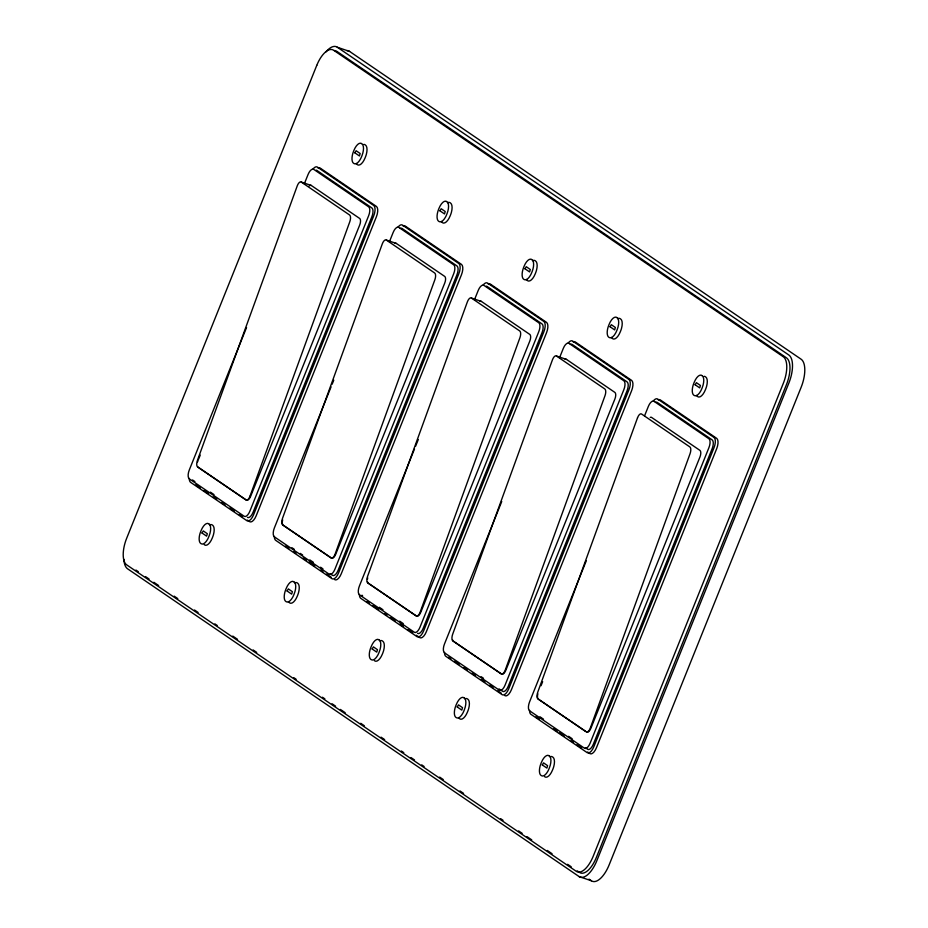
<?xml version="1.0" encoding="UTF-8"?>
<svg xmlns="http://www.w3.org/2000/svg" width="928" height="928" viewBox="0 0 928 928"><rect width="100%" height="100%" fill="white"/><g stroke="black" fill="none" stroke-linecap="round" stroke-linejoin="round"><path stroke-width="1.39" d="M250.026 496.12L349.798 221.722A5.661 2.459 -73.5 0 0 349.612 215.006L301.264 182.05A5.661 2.459 -73.5 0 0 297.238 185.89L197.455 460.288A5.661 2.459 -73.5 0 0 197.652 467.004L246.001 499.96A5.661 2.459 -73.5 0 0 250.026 496.12M246.535 327.572L189.289 469.986A7.54 3.306 -71.1 0 0 189.312 478.86L244.226 516.281A7.54 3.306 -71.1 0 0 249.841 511.247L368.66 215.679A7.54 3.306 -71.1 0 0 368.636 206.805L313.722 169.372A7.54 3.306 -71.1 0 0 308.108 174.406L304.326 183.814M198.604 459.151L200.228 455.126M331.064 386.895L274.363 527.962A7.54 3.306 -71.1 0 0 274.375 536.836L329.289 574.27A7.54 3.306 -71.1 0 0 334.904 569.235L453.722 273.667A7.54 3.306 -71.1 0 0 453.699 264.793L398.796 227.36A7.54 3.306 -71.1 0 0 393.182 232.394L389.4 241.802M332.154 384.215L333.767 380.178M414.514 448.908L359.426 585.951A7.54 3.306 -71.1 0 0 359.449 594.825L414.364 632.258A7.54 3.306 -71.1 0 0 419.978 627.224L538.797 331.644A7.54 3.306 -71.1 0 0 538.774 322.77L483.859 285.348A7.54 3.306 -71.1 0 0 478.245 290.383L474.463 299.779M415.593 446.229L418.296 439.512M501.746 501.526L444.5 643.939A7.54 3.306 -71.1 0 0 444.512 652.813L499.426 690.235A7.54 3.306 -71.1 0 0 505.041 685.2L623.86 389.632A7.54 3.306 -71.1 0 0 623.836 380.758L568.934 343.325A7.54 3.306 -71.1 0 0 563.319 348.36L559.538 357.767M586.276 560.848L529.563 701.916A7.54 3.306 -71.1 0 0 529.586 710.79L584.501 748.223A7.54 3.306 -71.1 0 0 590.115 743.189L708.934 447.621A7.54 3.306 -71.1 0 0 708.911 438.747L653.996 401.314A7.54 3.306 -71.1 0 0 648.382 406.348L644.6 415.756M541.036 685.722L542.66 681.686M325.925 51.956A23.873 10.475 -71.1 0 1 337.282 47.224L349.566 51.423L801.073 359.182A23.873 10.475 -71.1 0 1 801.142 387.278L609.162 864.838A23.873 10.475 -71.1 0 1 591.391 880.776L579.107 876.577L127.6 568.818A23.873 10.475 -71.1 0 1 123.911 559.34M301.264 182.05L311.309 185.484L359.646 218.44A5.649 2.482 -71.1 0 1 359.67 225.098L250.63 496.329A5.649 2.482 -71.1 0 1 246.419 500.099L198.082 467.144A5.649 2.482 -71.1 0 1 197.606 466.598M386.338 240.039L434.675 272.994A5.661 2.459 -73.5 0 1 434.872 279.711L335.101 554.097A5.661 2.459 -73.5 0 1 331.064 557.937L282.727 524.993A5.661 2.459 -73.5 0 1 282.53 518.276L382.301 243.878A5.661 2.459 -73.5 0 1 386.338 240.039L396.384 243.472L444.721 276.428A5.649 2.482 -71.1 0 1 444.732 283.075L335.704 554.306A5.649 2.482 -71.1 0 1 331.493 558.088L283.144 525.132A5.649 2.482 -71.1 0 1 282.669 519.877M471.401 298.027L519.75 330.971A5.661 2.459 -73.5 0 1 519.935 337.688L420.164 612.086A5.661 2.459 -73.5 0 1 416.138 615.925L367.79 582.97A5.661 2.459 -73.5 0 1 367.604 576.253L467.376 301.867A5.661 2.459 -73.5 0 1 471.401 298.027L481.446 301.461L529.784 334.405A5.649 2.482 -71.1 0 1 529.807 341.063L420.767 612.294A5.649 2.482 -71.1 0 1 416.556 616.064L368.219 583.12A5.649 2.482 -71.1 0 1 367.442 581.705M556.475 356.016L604.812 388.96A5.661 2.459 -73.5 0 1 605.01 395.676L505.238 670.074A5.661 2.459 -73.5 0 1 501.201 673.914L452.864 640.958A5.661 2.459 -73.5 0 1 452.667 634.242L552.438 359.844A5.661 2.459 -73.5 0 1 556.475 356.004L566.521 359.438L614.858 392.393A5.649 2.482 -71.1 0 1 614.87 399.052L505.841 670.283A5.649 2.482 -71.1 0 1 501.63 674.053L453.293 641.109A5.649 2.482 -71.1 0 1 452.516 639.682M337.282 47.224L788.788 354.983A23.873 10.475 -71.1 0 1 788.858 383.078L596.878 860.639A23.873 10.475 -71.1 0 1 579.107 876.577M585.522 731.241L538.356 699.086A5.649 2.482 -71.1 0 1 537.869 693.831M192.514 479.95L194.903 481.574M210.424 492.153L214.008 494.601M291.914 547.694L294.304 549.33M300.266 553.401L302.656 555.025M309.813 559.909L313.397 562.345M320.566 567.228L322.944 568.852M330.113 573.736L332.502 575.36A7.54 3.306 -71.1 0 0 338.105 570.326L456.936 274.758A7.54 3.306 -71.1 0 0 456.912 265.884L401.998 228.45A7.54 3.306 -71.1 0 0 400.212 228.427M379.366 607.306L382.951 609.754M399.666 621.145L403.239 623.581M481.145 676.686L483.534 678.322M499.055 688.889L502.64 691.337A7.54 3.306 -71.1 0 0 508.242 686.302L627.073 390.723A7.54 3.306 -71.1 0 0 627.05 381.849L572.135 344.427A7.54 3.306 -71.1 0 0 570.349 344.392M539.957 716.776L543.541 719.212M568.609 736.298L572.182 738.746M585.313 747.69L587.702 749.325A7.54 3.306 -71.1 0 0 593.317 744.279L712.136 448.711A7.54 3.306 -71.1 0 0 712.112 439.837L657.198 402.404A7.54 3.306 -71.1 0 0 655.423 402.381M195.669 484.88L200.355 488.082M203.882 490.483L208.568 493.673M213.266 496.874L216.781 499.276M221.479 502.477L225.005 504.878M229.692 508.08L234.39 511.27M239.076 514.472L242.602 516.873M247.289 520.074L249.644 521.675A8.793 3.863 -71.1 0 0 256.186 515.794L376.408 216.746A8.793 3.863 -71.1 0 0 376.385 206.399L320.056 168.003A8.793 3.863 -71.1 0 0 317.979 167.968M285.43 546.07L288.944 548.46M293.642 551.661L295.986 553.262M303.027 558.064L306.553 560.466M308.896 562.055L314.766 566.057M320.624 570.059L322.979 571.66M326.494 574.061L331.192 577.251M366.978 601.646L369.321 603.246M372.847 605.648L378.705 609.65M384.575 613.652L386.918 615.241M390.444 617.642L395.142 620.844M399.829 624.045L403.355 626.446M408.042 629.648L412.74 632.838M416.254 635.239L419.781 637.64A8.793 3.863 -71.1 0 0 426.323 631.771L546.546 332.711A8.793 3.863 -71.1 0 0 546.522 322.364L490.193 283.968A8.793 3.863 -71.1 0 0 488.116 283.945M448.526 657.233L450.869 658.834M454.395 661.235L459.082 664.436M463.78 667.638L467.294 670.028M471.992 673.229L475.507 675.63M481.377 679.632L484.903 682.034M489.59 685.224L493.116 687.625M497.802 690.826L501.329 693.228M535.943 716.822L539.458 719.223M553.54 728.816L557.067 731.218M559.41 732.818L564.096 736.02M571.138 740.811L573.492 742.412M577.007 744.813L581.705 748.014M587.563 752.005L589.918 753.606A8.793 3.863 -71.1 0 0 596.46 747.736L716.683 448.688A8.793 3.863 -71.1 0 0 716.66 438.329L660.33 399.945A8.793 3.863 -71.1 0 0 658.254 399.91M135.917 570.059L138.307 571.694M145.476 576.578L149.072 579.026M153.851 582.285L158.63 585.545M174.174 596.147L177.77 598.583M194.509 609.998L198.093 612.445M214.844 623.86L217.233 625.484M232.777 636.086L237.556 639.346M253.1 649.936L256.696 652.384M293.758 677.649L296.16 679.284M322.468 697.218L324.858 698.842M332.027 703.737L335.611 706.185M340.402 709.444L345.181 712.704M360.725 723.295L364.321 725.742M381.06 737.157L384.644 739.604M401.383 751.007L403.784 752.643M410.953 757.538L414.538 759.974M421.718 764.869L424.108 766.505M439.652 777.096L443.236 779.543M459.986 790.958L463.571 793.394M500.644 818.67L503.034 820.294M518.578 830.896L522.162 833.332M526.953 836.604L531.732 839.863M547.276 850.454L552.067 853.714M567.611 864.316L571.196 866.752M577.17 870.835L579.571 872.459A22.62 9.93 -71.1 0 0 596.402 857.356L786.515 384.447A22.62 9.93 -71.1 0 0 786.457 357.814L336.818 51.342A22.62 9.93 -71.1 0 0 334.347 50.564M589.002 879.141L591.391 880.776M204.241 544.62A14.836 6.508 -71.1 0 0 205.807 545.293A10.057 4.408 -71.1 0 0 212.187 538.228A14.836 6.508 -71.1 0 0 213.486 534.586A10.057 4.408 -71.1 0 0 212.628 525.236A14.836 6.508 -71.1 0 0 211.062 524.575A10.057 4.408 -71.1 0 0 209.786 524.877M356.224 163.456A10.057 4.408 -71.1 0 0 357.071 164.442A14.836 6.508 -71.1 0 0 358.637 165.103A10.057 4.408 -71.1 0 0 365.029 158.038A14.836 6.508 -71.1 0 0 366.328 154.396A10.057 4.408 -71.1 0 0 365.458 145.046A14.836 6.508 -71.1 0 0 363.892 144.385M197.594 461.889A5.649 2.482 -71.1 0 1 198.07 460.497M309.198 185.994A5.649 2.482 -71.1 0 1 311.309 185.484M247.428 517.383A7.54 3.306 -71.1 0 0 253.042 512.349L371.861 216.769A7.54 3.306 -71.1 0 0 371.838 207.895L316.924 170.474A7.54 3.306 -71.1 0 0 316.1 170.207M312.91 169.209A8.793 3.863 -71.1 0 1 317.388 167.086L373.706 205.482A8.793 3.863 -71.1 0 1 373.729 215.83L253.518 514.889A8.793 3.863 -71.1 0 1 246.964 520.759L190.646 482.363A8.793 3.863 -71.1 0 1 189.277 478.407M288.457 601.634A10.057 4.408 -71.1 0 0 289.304 602.608A14.836 6.508 -71.1 0 0 290.87 603.27A10.057 4.408 -71.1 0 0 297.262 596.217A14.836 6.508 -71.1 0 0 298.561 592.563A10.057 4.408 -71.1 0 0 297.702 583.225A14.836 6.508 -71.1 0 0 296.125 582.552A10.057 4.408 -71.1 0 0 294.849 582.865M441.299 221.444A10.057 4.408 -71.1 0 0 442.146 222.418A14.836 6.508 -71.1 0 0 443.712 223.091A10.057 4.408 -71.1 0 0 450.092 216.027A14.836 6.508 -71.1 0 0 451.391 212.384A10.057 4.408 -71.1 0 0 450.532 203.035A14.836 6.508 -71.1 0 0 448.966 202.374A10.057 4.408 -71.1 0 0 447.69 202.675M395.038 243.449A5.649 2.482 -71.1 0 1 396.384 243.472M334.706 579.652A8.793 3.863 -71.1 0 0 341.26 573.782L461.471 274.734A8.793 3.863 -71.1 0 0 461.448 264.376L405.13 225.991A8.793 3.863 -71.1 0 0 403.054 225.956M397.984 227.198A8.793 3.863 -71.1 0 1 402.462 225.075L458.78 263.471A8.793 3.863 -71.1 0 1 458.803 273.818L338.581 572.866A8.793 3.863 -71.1 0 1 332.038 578.747L275.72 540.351A8.793 3.863 -71.1 0 1 274.352 536.396M374.378 660.597A14.836 6.508 -71.1 0 0 375.944 661.258A10.057 4.408 -71.1 0 0 382.324 654.194A14.836 6.508 -71.1 0 0 383.635 650.551A10.057 4.408 -71.1 0 0 382.765 641.213A14.836 6.508 -71.1 0 0 381.199 640.54A10.057 4.408 -71.1 0 0 379.923 640.854M526.362 279.432A10.057 4.408 -71.1 0 0 527.208 280.407A14.836 6.508 -71.1 0 0 528.774 281.068A10.057 4.408 -71.1 0 0 535.166 274.015A14.836 6.508 -71.1 0 0 536.465 270.361A10.057 4.408 -71.1 0 0 535.595 261.023A14.836 6.508 -71.1 0 0 534.029 260.35A10.057 4.408 -71.1 0 0 532.753 260.664M367.442 579.269A5.649 2.482 -71.1 0 1 367.732 577.866M480.112 301.438A5.649 2.482 -71.1 0 1 481.446 301.461M362.651 595.915A7.54 3.306 -71.1 0 1 362.024 595.184M417.565 633.348A7.54 3.306 -71.1 0 0 423.18 628.314L541.998 332.746A7.54 3.306 -71.1 0 0 541.975 323.872L487.061 286.439A7.54 3.306 -71.1 0 0 486.237 286.184M483.047 285.174A8.793 3.863 -71.1 0 1 487.525 283.063L543.843 321.448A8.793 3.863 -71.1 0 1 543.866 331.806L423.655 630.854A8.793 3.863 -71.1 0 1 417.101 636.724L360.783 598.34A8.793 3.863 -71.1 0 1 359.414 594.372M458.594 717.599A10.057 4.408 -71.1 0 0 459.441 718.574A14.836 6.508 -71.1 0 0 461.007 719.246A10.057 4.408 -71.1 0 0 467.399 712.182A14.836 6.508 -71.1 0 0 468.698 708.54A10.057 4.408 -71.1 0 0 467.84 699.19A14.836 6.508 -71.1 0 0 466.262 698.529A10.057 4.408 -71.1 0 0 464.986 698.83M611.436 337.409A10.057 4.408 -71.1 0 0 612.283 338.395A14.836 6.508 -71.1 0 0 613.849 339.056A10.057 4.408 -71.1 0 0 620.229 331.992A14.836 6.508 -71.1 0 0 621.528 328.35A10.057 4.408 -71.1 0 0 620.67 319A14.836 6.508 -71.1 0 0 619.104 318.339A10.057 4.408 -71.1 0 0 617.828 318.652M565.175 359.414A5.649 2.482 -71.1 0 1 566.521 359.438M504.844 695.629A8.793 3.863 -71.1 0 0 511.398 689.748L631.608 390.7A8.793 3.863 -71.1 0 0 631.585 380.352L575.267 341.956A8.793 3.863 -71.1 0 0 573.191 341.922M568.122 343.163A8.793 3.863 -71.1 0 1 572.599 341.04L628.917 379.436A8.793 3.863 -71.1 0 1 628.94 389.783L508.718 688.843A8.793 3.863 -71.1 0 1 502.176 694.712L445.858 656.328A8.793 3.863 -71.1 0 1 444.489 652.361M544.516 776.562A14.836 6.508 -71.1 0 0 546.082 777.223A10.057 4.408 -71.1 0 0 552.462 770.17A14.836 6.508 -71.1 0 0 553.772 766.528A10.057 4.408 -71.1 0 0 552.902 757.178A14.836 6.508 -71.1 0 0 551.336 756.506A10.057 4.408 -71.1 0 0 550.06 756.819M696.499 395.398A10.057 4.408 -71.1 0 0 697.346 396.372A14.836 6.508 -71.1 0 0 698.912 397.045A10.057 4.408 -71.1 0 0 705.303 389.98A14.836 6.508 -71.1 0 0 706.602 386.338A10.057 4.408 -71.1 0 0 705.732 376.988A14.836 6.508 -71.1 0 0 704.166 376.327M586.693 732.041A5.649 2.482 -71.1 0 0 590.904 728.26L699.944 457.028A5.649 2.482 -71.1 0 0 699.932 450.382L651.584 417.426A5.649 2.482 -71.1 0 0 650.25 417.403M653.184 401.151A8.793 3.863 -71.1 0 1 657.662 399.028L713.98 437.424A8.793 3.863 -71.1 0 1 714.003 447.772L593.792 746.82A8.793 3.863 -71.1 0 1 587.25 752.701L530.92 714.305A8.793 3.863 -71.1 0 1 529.552 710.349M346.956 50.599A23.873 10.475 -71.1 0 1 349.566 51.423M202.026 533.02L206.619 536.14L207.304 533.704L203.278 530.92L202.026 533.02M287.088 590.997L291.682 594.129L292.378 591.693L288.353 588.909L287.088 590.997M354.856 152.83L359.449 155.962L360.145 153.514L356.12 150.73L354.856 152.83M372.163 648.985L376.756 652.117L377.441 649.67L373.416 646.886L372.163 648.985M439.93 210.818L444.524 213.939L445.208 211.503L441.183 208.719L439.93 210.818M457.226 706.974L461.819 710.106L462.515 707.658L458.49 704.874L457.226 706.974M524.993 268.795L529.586 271.927L530.282 269.491L526.257 266.696L524.993 268.795M542.3 764.95L546.894 768.082L547.578 765.646L543.553 762.862L542.3 764.95M610.067 326.784L614.661 329.916L615.345 327.468L611.32 324.684L610.067 326.784M695.13 384.772L699.724 387.892L700.42 385.456L696.394 382.672L695.13 384.772M637.513 417.832L537.741 692.23A5.661 2.459 -73.5 0 0 537.927 698.946L586.276 731.89A5.661 2.459 -73.5 0 0 590.301 728.051L690.072 453.664A5.661 2.459 -73.5 0 0 689.887 446.948L641.538 413.992A5.661 2.459 -73.5 0 0 637.513 417.832M316.773 65.354L126.672 538.263A22.62 9.93 -71.1 0 0 126.73 564.885L576.358 871.369A22.62 9.93 -71.1 0 0 593.201 856.266L783.313 383.345A22.62 9.93 -71.1 0 0 783.244 356.723L333.616 50.24A22.62 9.93 -71.1 0 0 316.773 65.354M208.638 523.717A10.057 4.408 -71.1 0 0 201.156 530.433A14.836 6.508 -71.1 0 0 199.845 534.076A10.057 4.408 -71.1 0 0 199.868 542.439A14.836 6.508 -71.1 0 0 201.179 543.738A10.057 4.408 -71.1 0 0 207.57 539.342A14.836 6.508 -71.1 0 0 209.125 535.862A10.057 4.408 -71.1 0 0 209.948 525.016A14.836 6.508 -71.1 0 0 208.638 523.717M361.468 143.527A10.057 4.408 -71.1 0 0 353.986 150.243A14.836 6.508 -71.1 0 0 352.686 153.886A10.057 4.408 -71.1 0 0 352.698 162.249A14.836 6.508 -71.1 0 0 354.02 163.548A10.057 4.408 -71.1 0 0 360.4 159.152A14.836 6.508 -71.1 0 0 361.966 155.684A10.057 4.408 -71.1 0 0 362.778 144.826A14.836 6.508 -71.1 0 0 361.468 143.527M293.7 581.694A10.057 4.408 -71.1 0 0 286.218 588.41A14.836 6.508 -71.1 0 0 284.919 592.064A10.057 4.408 -71.1 0 0 284.931 600.428A14.836 6.508 -71.1 0 0 286.253 601.727A10.057 4.408 -71.1 0 0 292.645 597.319A14.836 6.508 -71.1 0 0 294.199 593.85A10.057 4.408 -71.1 0 0 295.011 582.993A14.836 6.508 -71.1 0 0 293.7 581.694M446.53 201.515A10.057 4.408 -71.1 0 0 439.048 208.22A14.836 6.508 -71.1 0 0 437.749 211.874A10.057 4.408 -71.1 0 0 437.772 220.238A14.836 6.508 -71.1 0 0 439.083 221.537A10.057 4.408 -71.1 0 0 445.475 217.14A14.836 6.508 -71.1 0 0 447.029 213.66A10.057 4.408 -71.1 0 0 447.853 202.814A14.836 6.508 -71.1 0 0 446.53 201.515M378.775 639.682A10.057 4.408 -71.1 0 0 371.293 646.398A14.836 6.508 -71.1 0 0 369.982 650.041A10.057 4.408 -71.1 0 0 370.005 658.404A14.836 6.508 -71.1 0 0 371.316 659.704A10.057 4.408 -71.1 0 0 377.708 655.307A14.836 6.508 -71.1 0 0 379.262 651.839A10.057 4.408 -71.1 0 0 380.086 640.981A14.836 6.508 -71.1 0 0 378.775 639.682M531.605 259.492A10.057 4.408 -71.1 0 0 524.123 266.208A14.836 6.508 -71.1 0 0 522.824 269.851A10.057 4.408 -71.1 0 0 522.835 278.226A14.836 6.508 -71.1 0 0 524.158 279.525A10.057 4.408 -71.1 0 0 530.538 275.117A14.836 6.508 -71.1 0 0 532.104 271.649A10.057 4.408 -71.1 0 0 532.916 260.791A14.836 6.508 -71.1 0 0 531.605 259.492M463.838 697.67A10.057 4.408 -71.1 0 0 456.356 704.387A14.836 6.508 -71.1 0 0 455.056 708.029A10.057 4.408 -71.1 0 0 455.068 716.393A14.836 6.508 -71.1 0 0 456.39 717.692A10.057 4.408 -71.1 0 0 462.782 713.296A14.836 6.508 -71.1 0 0 464.336 709.816A10.057 4.408 -71.1 0 0 465.148 698.97A14.836 6.508 -71.1 0 0 463.838 697.67M616.679 317.48A10.057 4.408 -71.1 0 0 609.186 324.197A14.836 6.508 -71.1 0 0 607.886 327.839A10.057 4.408 -71.1 0 0 607.91 336.203A14.836 6.508 -71.1 0 0 609.22 337.502A10.057 4.408 -71.1 0 0 615.612 333.106A14.836 6.508 -71.1 0 0 617.166 329.637A10.057 4.408 -71.1 0 0 617.99 318.78A14.836 6.508 -71.1 0 0 616.679 317.48M548.912 755.659A10.057 4.408 -71.1 0 0 541.43 762.364A14.836 6.508 -71.1 0 0 540.119 766.018A10.057 4.408 -71.1 0 0 540.142 774.381A14.836 6.508 -71.1 0 0 541.453 775.68A10.057 4.408 -71.1 0 0 547.845 771.272A14.836 6.508 -71.1 0 0 549.399 767.804A10.057 4.408 -71.1 0 0 550.223 756.946A14.836 6.508 -71.1 0 0 548.912 755.659M701.742 375.469A10.057 4.408 -71.1 0 0 694.26 382.174A14.836 6.508 -71.1 0 0 692.961 385.828A10.057 4.408 -71.1 0 0 692.972 394.191A14.836 6.508 -71.1 0 0 694.295 395.49A10.057 4.408 -71.1 0 0 700.675 391.094A14.836 6.508 -71.1 0 0 702.241 387.614A10.057 4.408 -71.1 0 0 703.053 376.768A14.836 6.508 -71.1 0 0 701.742 375.469"/></g></svg>
